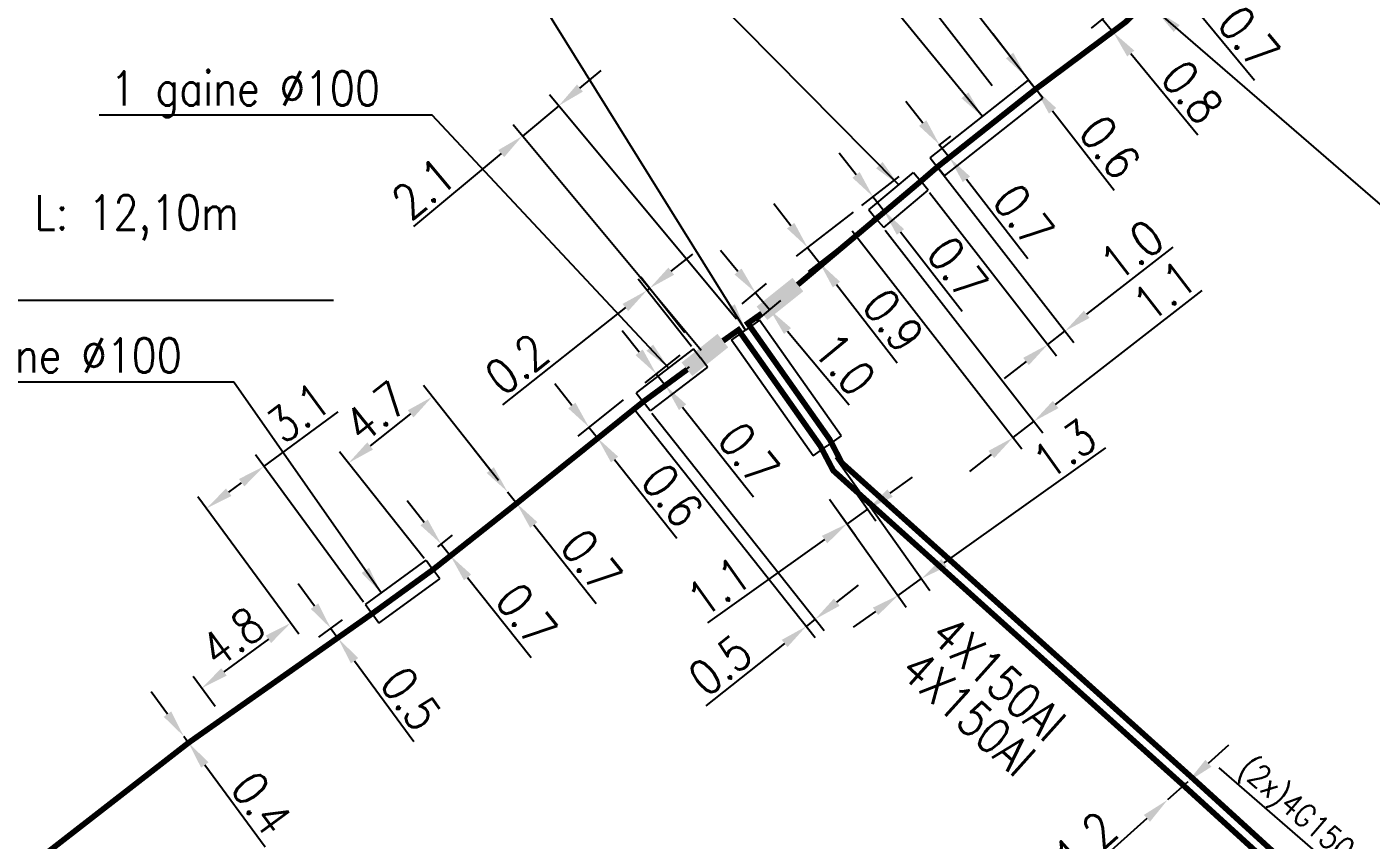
# Model space of a CAD drawing. Header units: millimetres. Extents: x 80000 to 81010, y 144000 to 145002.
# Drawn here: x 80611.1 to 80669.6, y 144615.1 to 144650.5 of the extents above; entities that cross this region are included whole.
import ezdxf
from ezdxf.enums import TextEntityAlignment as Align

# ---------------------------------------------------------------- set-up
doc = ezdxf.new("R2010")
doc.units = ezdxf.units.MM
doc.header["$PDMODE"] = 34
doc.linetypes.add('B_ST_AL', pattern=[2000, 1000, 1000])
doc.layers.get('0').update_dxf_attribs({"linetype": 'CONTINUOUS'})
doc.layers.get('Defpoints').update_dxf_attribs({"linetype": 'CONTINUOUS'})
for name, color, linetype in [('B_100', 3, 'CONTINUOUS'), ('B_300', 7, 'CONTINUOUS'), ('B_400', 7, 'CONTINUOUS')]:
    doc.layers.add(name, color=color, linetype=linetype)
doc.styles.add('M_ROMANS', font='ROMANS.shx', dxfattribs={"width": 0.75})
doc.styles.get("Standard").update_dxf_attribs({"font": 'romans.shx', "width": 0.85})
doc.dimstyles.new('ISO-25', dxfattribs={"dimtxt": 1.5, "dimasz": 1.2, "dimexe": 0.625, "dimexo": 0.625, "dimgap": 0.25, "dimtad": 1, "dimdec": 1, "dimzin": 1, "dimdsep": 46, "dimtxsty": 'Standard', "dimcen": -0.5, "dimadec": 0, "dimazin": 0, "dimtfac": 1, "dimtdec": 1, "dimtmove": 0, "dimatfit": 3, "dimfxl": 0, "dimtolj": 1, "dimarcsym": 0})
doc.dimstyles.get("Standard").update_dxf_attribs({"dimtxt": 1.5, "dimasz": 1.2, "dimexe": 0.625, "dimexo": 0.625, "dimgap": 0.25, "dimtad": 1, "dimdec": 1, "dimzin": 0, "dimdsep": 46, "dimtxsty": 'Standard', "dimcen": -0.5, "dimadec": 0, "dimazin": 0, "dimtfac": 1, "dimtdec": 1, "dimtmove": 0, "dimatfit": 3, "dimfxl": 0, "dimtolj": 1, "dimtzin": 0, "dimarcsym": 0})

# ---------------------------------------------------------------- blocks, each defined once
blk = doc.blocks.new('*D567')
at = {"layer": 'B_100', "color": 0, "linetype": 'Continuous', "lineweight": -2, "transparency": 16777216}
for p, q in [((80617.215, 144620.588), (80616.505, 144621.555)), ((80617.926, 144619.62), (80618.133, 144619.338)), ((80618.843, 144618.371), (80621.466, 144614.799))]:
    blk.add_line(p, q, dxfattribs=at)
at = {"layer": 'B_100', "color": 0, "linetype": 'Continuous', "transparency": 16777216}
for points in [[(80617.377, 144620.706), (80617.054, 144620.469), (80617.926, 144619.62)], [(80619.004, 144618.489), (80618.682, 144618.253), (80618.133, 144619.338)]]:
    blk.add_solid(points, dxfattribs=at)
at = {"layer": 'Defpoints', "color": 0, "linetype": 'Continuous', "transparency": 16777216}
for p in [(80617.926, 144619.62), (80618.133, 144619.338), (80618.133, 144619.338)]:
    blk.add_point(p, dxfattribs=at)
at = {"layer": 'B_100', "color": 0, "linetype": 'Continuous', "transparency": 16777216, "insert": (80621.316, 144616.693), "char_height": 1.5, "attachment_point": 5, "rotation": 306.28841}
blk.add_mtext('\\A1;0.4', dxfattribs=at)
blk = doc.blocks.new('*D568')
at = {"layer": 'B_100', "color": 0, "linetype": 'Continuous', "lineweight": -2, "transparency": 16777216}
for p, q in [((80622.934, 144624.073), (80622.209, 144625.06)), ((80621.612, 144623.846), (80619.677, 144622.425)), ((80619.294, 144620.919), (80618.34, 144622.219))]:
    blk.add_line(p, q, dxfattribs=at)
at = {"layer": 'B_100', "color": 0, "linetype": 'Continuous', "transparency": 16777216}
for points in [[(80621.493, 144624.007), (80621.73, 144623.684), (80622.579, 144624.556)], [(80619.559, 144622.586), (80619.796, 144622.264), (80618.71, 144621.715)]]:
    blk.add_solid(points, dxfattribs=at)
at = {"layer": 'Defpoints', "color": 0, "linetype": 'Continuous', "transparency": 16777216}
for p in [(80623.304, 144623.569), (80618.71, 144621.715), (80619.664, 144620.415)]:
    blk.add_point(p, dxfattribs=at)
at = {"layer": 'B_100', "color": 0, "linetype": 'Continuous', "transparency": 16777216, "insert": (80620.053, 144623.942), "char_height": 1.5, "attachment_point": 5, "rotation": 36.28841}
blk.add_mtext('\\A1;4.8', dxfattribs=at)
blk = doc.blocks.new('*D569')
at = {"layer": 'B_100', "color": 0, "linetype": 'Continuous', "lineweight": -2, "transparency": 16777216}
for p, q in [((80631.277, 144631.217), (80630.532, 144632.158)), ((80632.022, 144630.277), (80632.426, 144629.767)), ((80633.17, 144628.826), (80635.884, 144625.399))]:
    blk.add_line(p, q, dxfattribs=at)
at = {"layer": 'B_100', "color": 0, "linetype": 'Continuous', "transparency": 16777216}
for points in [[(80631.434, 144631.341), (80631.12, 144631.093), (80632.022, 144630.277)], [(80633.327, 144628.95), (80633.014, 144628.702), (80632.426, 144629.767)]]:
    blk.add_solid(points, dxfattribs=at)
at = {"layer": 'Defpoints', "color": 0, "linetype": 'Continuous', "transparency": 16777216}
for p in [(80632.022, 144630.277), (80632.426, 144629.767), (80632.426, 144629.767)]:
    blk.add_point(p, dxfattribs=at)
at = {"layer": 'B_100', "color": 0, "linetype": 'Continuous', "transparency": 16777216, "insert": (80635.684, 144627.263), "char_height": 1.5, "attachment_point": 5, "rotation": 308.36868}
blk.add_mtext('\\A1;0.7', dxfattribs=at)
blk = doc.blocks.new('*D570')
at = {"layer": 'B_100', "color": 0, "linetype": 'Continuous', "lineweight": -2, "transparency": 16777216}
for p, q in [((80657.17, 144651.794), (80656.406, 144652.72)), ((80657.982, 144650.909), (80657.451, 144650.471)), ((80657.934, 144650.869), (80658.411, 144650.29)), ((80658.459, 144650.33), (80657.929, 144649.892)), ((80659.175, 144649.365), (80662.091, 144645.829))]:
    blk.add_line(p, q, dxfattribs=at)
at = {"layer": 'B_100', "color": 0, "linetype": 'Continuous', "transparency": 16777216}
for points in [[(80657.324, 144651.922), (80657.016, 144651.667), (80657.934, 144650.869)], [(80659.329, 144649.492), (80659.02, 144649.237), (80658.411, 144650.29)]]:
    blk.add_solid(points, dxfattribs=at)
at = {"layer": 'Defpoints', "color": 0, "linetype": 'Continuous', "transparency": 16777216}
for p in [(80658.464, 144651.306), (80658.941, 144650.728), (80658.411, 144650.29)]:
    blk.add_point(p, dxfattribs=at)
at = {"layer": 'B_100', "color": 0, "linetype": 'Continuous', "transparency": 16777216, "insert": (80661.853, 144647.689), "char_height": 1.5, "attachment_point": 5, "rotation": 309.52476}
blk.add_mtext('\\A1;0.8', dxfattribs=at)
blk = doc.blocks.new('*D471')
at = {"layer": 'B_400', "color": 0, "linetype": 'Continuous', "lineweight": -2, "transparency": 16777216}
for p, q in [((80651.041, 144627.183), (80658.086, 144632.187)), ((80646.315, 144631.762), (80650.424, 144625.978)), ((80646.054, 144629.955), (80649.398, 144625.249)), ((80649.036, 144625.758), (80650.062, 144626.488)), ((80648.057, 144625.063), (80647.079, 144624.368))]:
    blk.add_line(p, q, dxfattribs=at)
at = {"layer": 'B_400', "color": 0, "linetype": 'Continuous', "transparency": 16777216}
for points in [[(80650.925, 144627.346), (80651.156, 144627.02), (80650.062, 144626.488)], [(80647.942, 144625.226), (80648.173, 144624.9), (80649.036, 144625.758)]]:
    blk.add_solid(points, dxfattribs=at)
at = {"layer": 'Defpoints', "color": 0, "linetype": 'Continuous', "transparency": 16777216}
for p in [(80645.953, 144632.272), (80645.692, 144630.465), (80650.062, 144626.488)]:
    blk.add_point(p, dxfattribs=at)
at = {"layer": 'B_400', "color": 0, "linetype": 'Continuous', "transparency": 16777216, "insert": (80656.288, 144632.137), "char_height": 1.5, "attachment_point": 5, "rotation": 35.39025}
blk.add_mtext('\\A1;1.3', dxfattribs=at)
blk = doc.blocks.new('*D472')
at = {"layer": 'B_400', "color": 0, "linetype": 'Continuous', "lineweight": -2, "transparency": 16777216}
for p, q in [((80635.182, 144647.858), (80636.104, 144648.626)), ((80634.26, 144647.09), (80632.675, 144645.771)), ((80641.997, 144637.796), (80633.86, 144647.571)), ((80640.459, 144636.42), (80632.275, 144646.251)), ((80631.753, 144645.003), (80627.933, 144641.823))]:
    blk.add_line(p, q, dxfattribs=at)
at = {"layer": 'B_400', "color": 0, "linetype": 'Continuous', "transparency": 16777216}
for points in [[(80635.054, 144648.012), (80635.31, 144647.704), (80634.26, 144647.09)], [(80631.625, 144645.157), (80631.881, 144644.849), (80632.675, 144645.771)]]:
    blk.add_solid(points, dxfattribs=at)
at = {"layer": 'Defpoints', "color": 0, "linetype": 'Continuous', "transparency": 16777216}
for p in [(80634.26, 144647.09), (80642.397, 144637.316), (80640.859, 144635.94)]:
    blk.add_point(p, dxfattribs=at)
at = {"layer": 'B_400', "color": 0, "linetype": 'Continuous', "transparency": 16777216, "insert": (80628.371, 144643.489), "char_height": 1.5, "attachment_point": 5, "rotation": 39.77684}
blk.add_mtext('\\A1;2.1', dxfattribs=at)
blk = doc.blocks.new('*D473')
at = {"layer": 'B_400', "color": 0, "linetype": 'Continuous', "lineweight": -2, "transparency": 16777216}
for p, q in [((80642.066, 144639.868), (80641.298, 144640.79)), ((80642.254, 144638.464), (80643.314, 144639.346)), ((80642.834, 144638.946), (80643.456, 144638.198)), ((80642.877, 144637.716), (80643.937, 144638.598)), ((80644.224, 144637.276), (80646.904, 144634.056))]:
    blk.add_line(p, q, dxfattribs=at)
at = {"layer": 'B_400', "color": 0, "linetype": 'Continuous', "transparency": 16777216}
for points in [[(80642.22, 144639.996), (80641.912, 144639.74), (80642.834, 144638.946)], [(80644.378, 144637.404), (80644.07, 144637.148), (80643.456, 144638.198)]]:
    blk.add_solid(points, dxfattribs=at)
at = {"layer": 'Defpoints', "color": 0, "linetype": 'Continuous', "transparency": 16777216}
for p in [(80641.774, 144638.064), (80643.456, 144638.198), (80642.397, 144637.316)]:
    blk.add_point(p, dxfattribs=at)
at = {"layer": 'B_400', "color": 0, "linetype": 'Continuous', "transparency": 16777216, "insert": (80646.717, 144635.844), "char_height": 1.5, "attachment_point": 5, "rotation": 309.77684}
blk.add_mtext('\\A1;1.0', dxfattribs=at)
blk = doc.blocks.new('*D475')
at = {"layer": 'B_100', "color": 0, "linetype": 'Continuous', "lineweight": -2, "transparency": 16777216}
for p, q in [((80662.556, 144618.444), (80663.45, 144619.244)), ((80661.662, 144617.643), (80660.772, 144616.846)), ((80659.878, 144616.046), (80656.758, 144613.251))]:
    blk.add_line(p, q, dxfattribs=at)
at = {"layer": 'B_100', "color": 0, "linetype": 'Continuous', "transparency": 16777216}
for points in [[(80662.423, 144618.593), (80662.689, 144618.295), (80661.662, 144617.643)], [(80659.745, 144616.195), (80660.012, 144615.897), (80660.772, 144616.846)]]:
    blk.add_solid(points, dxfattribs=at)
at = {"layer": 'Defpoints', "color": 0, "linetype": 'Continuous', "transparency": 16777216}
for p in [(80661.662, 144617.643), (80661.662, 144617.643), (80660.772, 144616.846)]:
    blk.add_point(p, dxfattribs=at)
at = {"layer": 'B_100', "color": 0, "linetype": 'Continuous', "transparency": 16777216, "insert": (80657.204, 144614.993), "char_height": 1.5, "attachment_point": 5, "rotation": 41.84696}
blk.add_mtext('\\A1;1.2', dxfattribs=at)
blk = doc.blocks.new('*D476')
at = {"layer": 'B_100', "color": 0, "linetype": 'Continuous', "lineweight": -2, "transparency": 16777216}
for p, q in [((80648.691, 144630.214), (80649.669, 144630.909)), ((80646.95, 144630.592), (80648.074, 144629.009)), ((80646.054, 144629.955), (80647.178, 144628.373)), ((80647.712, 144629.519), (80646.816, 144628.882)), ((80645.838, 144628.187), (80640.742, 144624.567))]:
    blk.add_line(p, q, dxfattribs=at)
at = {"layer": 'B_100', "color": 0, "linetype": 'Continuous', "transparency": 16777216}
for points in [[(80648.575, 144630.377), (80648.806, 144630.051), (80647.712, 144629.519)], [(80645.722, 144628.351), (80645.954, 144628.024), (80646.816, 144628.882)]]:
    blk.add_solid(points, dxfattribs=at)
at = {"layer": 'Defpoints', "color": 0, "linetype": 'Continuous', "transparency": 16777216}
for p in [(80646.588, 144631.102), (80645.692, 144630.465), (80647.712, 144629.519)]:
    blk.add_point(p, dxfattribs=at)
at = {"layer": 'B_100', "color": 0, "linetype": 'Continuous', "transparency": 16777216, "insert": (80641.233, 144626.142), "char_height": 1.5, "attachment_point": 5, "rotation": 35.39025}
blk.add_mtext('\\A1;1.1', dxfattribs=at)
blk = doc.blocks.new('B_300_03')
at = {"color": 0, "linetype": 'Continuous'}
blk.add_solid([(-1, 0.75), (-1, 0), (1, 0.75), (1, 0)], dxfattribs=at)
at = {"color": 0, "linetype": 'Continuous', "style": 'M_ROMANS', "width": 0.75, "flags": 3}
for tag, p in [('DEF_LEG', (0, -4.25)), ('DEF_COUP', (0, -6.75)), ('DEF_TYPE', (0, -9.25))]:
    blk.add_attdef(tag, text='', height=1.2, dxfattribs=at).set_placement(p, align=Align.MIDDLE)
blk = doc.blocks.new('*D1571')
at = {"layer": 'B_400', "color": 0, "linetype": 'Continuous', "lineweight": -2, "transparency": 16777216}
for p, q in [((80623.62, 144625.29), (80622.91, 144626.257)), ((80623.807, 144623.939), (80624.834, 144624.693)), ((80625.624, 144624.591), (80624.152, 144623.51)), ((80624.33, 144624.323), (80624.655, 144623.88)), ((80625.366, 144622.912), (80627.953, 144619.389))]:
    blk.add_line(p, q, dxfattribs=at)
at = {"layer": 'B_400', "color": 0, "linetype": 'Continuous', "transparency": 16777216}
for points in [[(80623.781, 144625.408), (80623.459, 144625.172), (80624.33, 144624.323)], [(80625.527, 144623.031), (80625.205, 144622.794), (80624.655, 144623.88)]]:
    blk.add_solid(points, dxfattribs=at)
at = {"layer": 'Defpoints', "color": 0, "linetype": 'Continuous', "transparency": 16777216}
for p in [(80626.128, 144624.961), (80624.655, 144623.88), (80623.304, 144623.569)]:
    blk.add_point(p, dxfattribs=at)
at = {"layer": 'B_400', "color": 0, "linetype": 'Continuous', "transparency": 16777216, "insert": (80627.82, 144621.259), "char_height": 1.5, "attachment_point": 5, "rotation": 306.28841}
blk.add_mtext('\\A1;0.5', dxfattribs=at)
blk = doc.blocks.new('*D1572')
at = {"layer": 'B_400', "color": 0, "linetype": 'Continuous', "lineweight": -2, "transparency": 16777216}
for p, q in [((80621.415, 144631.379), (80624.645, 144633.751)), ((80625.758, 144625.464), (80621.045, 144631.883)), ((80619.883, 144630.255), (80620.447, 144630.669)), ((80622.934, 144624.073), (80618.546, 144630.048))]:
    blk.add_line(p, q, dxfattribs=at)
at = {"layer": 'B_400', "color": 0, "linetype": 'Continuous', "transparency": 16777216}
for points in [[(80620.329, 144630.83), (80620.566, 144630.508), (80621.415, 144631.379)], [(80619.765, 144630.416), (80620.002, 144630.094), (80618.916, 144629.545)]]:
    blk.add_solid(points, dxfattribs=at)
at = {"layer": 'Defpoints', "color": 0, "linetype": 'Continuous', "transparency": 16777216}
for p in [(80621.415, 144631.379), (80626.128, 144624.961), (80623.304, 144623.569)]:
    blk.add_point(p, dxfattribs=at)
at = {"layer": 'B_400', "color": 0, "linetype": 'Continuous', "transparency": 16777216, "insert": (80622.921, 144633.726), "char_height": 1.5, "attachment_point": 5, "rotation": 36.28841}
blk.add_mtext('\\A1;3.1', dxfattribs=at)
blk = doc.blocks.new('*D1573')
at = {"layer": 'B_400', "color": 0, "linetype": 'Continuous', "lineweight": -2, "transparency": 16777216}
for p, q in [((80631.634, 144630.767), (80628.361, 144634.901)), ((80627.808, 144633.666), (80626.044, 144632.269)), ((80628.392, 144627.371), (80624.715, 144632.015))]:
    blk.add_line(p, q, dxfattribs=at)
at = {"layer": 'B_400', "color": 0, "linetype": 'Continuous', "transparency": 16777216}
for points in [[(80627.684, 144633.823), (80627.932, 144633.509), (80628.749, 144634.411)], [(80625.92, 144632.426), (80626.168, 144632.113), (80625.103, 144631.525)]]:
    blk.add_solid(points, dxfattribs=at)
at = {"layer": 'Defpoints', "color": 0, "linetype": 'Continuous', "transparency": 16777216}
for p in [(80625.103, 144631.525), (80632.022, 144630.277), (80628.78, 144626.881)]:
    blk.add_point(p, dxfattribs=at)
at = {"layer": 'B_400', "color": 0, "linetype": 'Continuous', "transparency": 16777216, "insert": (80626.305, 144633.752), "char_height": 1.5, "attachment_point": 5, "rotation": 38.36868}
blk.add_mtext('\\A1;4.7', dxfattribs=at)
blk = doc.blocks.new('*D1574')
at = {"layer": 'B_400', "color": 0, "linetype": 'Continuous', "lineweight": -2, "transparency": 16777216}
for p, q in [((80628.395, 144628.936), (80627.65, 144629.877)), ((80628.985, 144627.873), (80629.63, 144628.383)), ((80629.14, 144627.995), (80629.543, 144627.485)), ((80629.27, 144627.269), (80630.033, 144627.873)), ((80630.288, 144626.544), (80633.056, 144623.047))]:
    blk.add_line(p, q, dxfattribs=at)
at = {"layer": 'B_400', "color": 0, "linetype": 'Continuous', "transparency": 16777216}
for points in [[(80628.552, 144629.06), (80628.238, 144628.811), (80629.14, 144627.995)], [(80630.445, 144626.668), (80630.131, 144626.42), (80629.543, 144627.485)]]:
    blk.add_solid(points, dxfattribs=at)
at = {"layer": 'Defpoints', "color": 0, "linetype": 'Continuous', "transparency": 16777216}
for p in [(80628.495, 144627.485), (80629.543, 144627.485), (80628.78, 144626.881)]:
    blk.add_point(p, dxfattribs=at)
at = {"layer": 'B_400', "color": 0, "linetype": 'Continuous', "transparency": 16777216, "insert": (80632.856, 144624.911), "char_height": 1.5, "attachment_point": 5, "rotation": 308.36428}
blk.add_mtext('\\A1;0.7', dxfattribs=at)
blk = doc.blocks.new('*D1575')
at = {"layer": 'B_400', "color": 0, "linetype": 'Continuous', "lineweight": -2, "transparency": 16777216}
for p, q in [((80634.829, 144634.029), (80634.084, 144634.97)), ((80637.069, 144634.272), (80635.084, 144632.7)), ((80637.44, 144633.801), (80635.456, 144632.23)), ((80635.574, 144633.088), (80635.946, 144632.618)), ((80636.691, 144631.677), (80639.405, 144628.25))]:
    blk.add_line(p, q, dxfattribs=at)
at = {"layer": 'B_400', "color": 0, "linetype": 'Continuous', "transparency": 16777216}
for points in [[(80634.986, 144634.153), (80634.672, 144633.905), (80635.574, 144633.088)], [(80636.848, 144631.801), (80636.534, 144631.553), (80635.946, 144632.618)]]:
    blk.add_solid(points, dxfattribs=at)
at = {"layer": 'Defpoints', "color": 0, "linetype": 'Continuous', "transparency": 16777216}
for p in [(80637.559, 144634.66), (80637.93, 144634.189), (80635.946, 144632.618)]:
    blk.add_point(p, dxfattribs=at)
at = {"layer": 'B_400', "color": 0, "linetype": 'Continuous', "transparency": 16777216, "insert": (80639.204, 144630.114), "char_height": 1.5, "attachment_point": 5, "rotation": 308.37179}
blk.add_mtext('\\A1;0.6', dxfattribs=at)
blk = doc.blocks.new('*D1576')
at = {"layer": 'B_400', "color": 0, "linetype": 'Continuous', "lineweight": -2, "transparency": 16777216}
for p, q in [((80637.555, 144633.86), (80645.425, 144623.92)), ((80638.318, 144633.699), (80645.816, 144624.229)), ((80646.369, 144625.464), (80647.309, 144626.209)), ((80645.428, 144624.719), (80645.037, 144624.41)), ((80644.097, 144623.665), (80640.669, 144620.952))]:
    blk.add_line(p, q, dxfattribs=at)
at = {"layer": 'B_400', "color": 0, "linetype": 'Continuous', "transparency": 16777216}
for points in [[(80646.244, 144625.621), (80646.493, 144625.307), (80645.428, 144624.719)], [(80643.972, 144623.822), (80644.221, 144623.508), (80645.037, 144624.41)]]:
    blk.add_solid(points, dxfattribs=at)
at = {"layer": 'Defpoints', "color": 0, "linetype": 'Continuous', "transparency": 16777216}
for p in [(80637.167, 144634.35), (80637.93, 144634.189), (80645.428, 144624.719)]:
    blk.add_point(p, dxfattribs=at)
at = {"layer": 'B_400', "color": 0, "linetype": 'Continuous', "transparency": 16777216, "insert": (80641.292, 144622.72), "char_height": 1.5, "attachment_point": 5, "rotation": 38.37179}
blk.add_mtext('\\A1;0.5', dxfattribs=at)
blk = doc.blocks.new('*D1577')
at = {"layer": 'B_400', "color": 0, "linetype": 'Continuous', "lineweight": -2, "transparency": 16777216}
for p, q in [((80639.16, 144639.883), (80640.1, 144640.628)), ((80640.042, 144636.594), (80637.713, 144639.535)), ((80639.756, 144637.197), (80637.831, 144639.628)), ((80638.219, 144639.138), (80638.101, 144639.045)), ((80637.16, 144638.3), (80631.814, 144634.066))]:
    blk.add_line(p, q, dxfattribs=at)
at = {"layer": 'B_400', "color": 0, "linetype": 'Continuous', "transparency": 16777216}
for points in [[(80639.036, 144640.039), (80639.284, 144639.726), (80638.219, 144639.138)], [(80637.036, 144638.456), (80637.285, 144638.143), (80638.101, 144639.045)]]:
    blk.add_solid(points, dxfattribs=at)
at = {"layer": 'Defpoints', "color": 0, "linetype": 'Continuous', "transparency": 16777216}
for p in [(80638.101, 144639.045), (80640.144, 144636.707), (80640.43, 144636.104)]:
    blk.add_point(p, dxfattribs=at)
at = {"layer": 'B_400', "color": 0, "linetype": 'Continuous', "transparency": 16777216, "insert": (80632.436, 144635.835), "char_height": 1.5, "attachment_point": 5, "rotation": 38.37179}
blk.add_mtext('\\A1;0.2', dxfattribs=at)
blk = doc.blocks.new('*D1578')
at = {"layer": 'B_400', "color": 0, "linetype": 'Continuous', "lineweight": -2, "transparency": 16777216}
for p, q in [((80637.759, 144636.349), (80637.014, 144637.29)), ((80639.536, 144636.226), (80638.014, 144635.02)), ((80639.94, 144635.716), (80638.417, 144634.511)), ((80638.504, 144635.408), (80638.907, 144634.899)), ((80639.652, 144633.958), (80642.743, 144630.055))]:
    blk.add_line(p, q, dxfattribs=at)
at = {"layer": 'B_400', "color": 0, "linetype": 'Continuous', "transparency": 16777216}
for points in [[(80637.916, 144636.473), (80637.602, 144636.225), (80638.504, 144635.408)], [(80639.809, 144634.082), (80639.495, 144633.834), (80638.907, 144634.899)]]:
    blk.add_solid(points, dxfattribs=at)
at = {"layer": 'Defpoints', "color": 0, "linetype": 'Continuous', "transparency": 16777216}
for p in [(80640.026, 144636.614), (80640.43, 144636.104), (80638.907, 144634.899)]:
    blk.add_point(p, dxfattribs=at)
at = {"layer": 'B_400', "color": 0, "linetype": 'Continuous', "transparency": 16777216, "insert": (80642.542, 144631.919), "char_height": 1.5, "attachment_point": 5, "rotation": 308.37179}
blk.add_mtext('\\A1;0.7', dxfattribs=at)
blk = doc.blocks.new('*D1579')
at = {"layer": 'B_400', "color": 0, "linetype": 'Continuous', "lineweight": -2, "transparency": 16777216}
for p, q in [((80644.361, 144641.864), (80643.624, 144642.812)), ((80647.076, 144642.455), (80644.604, 144640.533)), ((80647.598, 144641.784), (80645.125, 144639.862)), ((80645.097, 144640.917), (80645.619, 144640.246)), ((80646.355, 144639.298), (80649.001, 144635.895))]:
    blk.add_line(p, q, dxfattribs=at)
at = {"layer": 'B_400', "color": 0, "linetype": 'Continuous', "transparency": 16777216}
for points in [[(80644.519, 144641.987), (80644.203, 144641.742), (80645.097, 144640.917)], [(80646.513, 144639.421), (80646.197, 144639.176), (80645.619, 144640.246)]]:
    blk.add_solid(points, dxfattribs=at)
at = {"layer": 'Defpoints', "color": 0, "linetype": 'Continuous', "transparency": 16777216}
for p in [(80647.57, 144642.839), (80648.091, 144642.168), (80645.619, 144640.246)]:
    blk.add_point(p, dxfattribs=at)
at = {"layer": 'B_400', "color": 0, "linetype": 'Continuous', "transparency": 16777216, "insert": (80648.836, 144637.737), "char_height": 1.5, "attachment_point": 5, "rotation": 307.85623}
blk.add_mtext('\\A1;0.9', dxfattribs=at)
blk = doc.blocks.new('*D1580')
at = {"layer": 'B_400', "color": 0, "linetype": 'Continuous', "lineweight": -2, "transparency": 16777216}
for p, q in [((80647.208, 144644.077), (80646.472, 144645.025)), ((80649.075, 144644.008), (80647.451, 144642.746)), ((80649.535, 144643.416), (80647.911, 144642.154)), ((80647.945, 144643.13), (80648.405, 144642.538)), ((80649.141, 144641.59), (80651.824, 144638.139))]:
    blk.add_line(p, q, dxfattribs=at)
at = {"layer": 'B_400', "color": 0, "linetype": 'Continuous', "transparency": 16777216}
for points in [[(80647.366, 144644.2), (80647.05, 144643.955), (80647.945, 144643.13)], [(80649.299, 144641.713), (80648.983, 144641.468), (80648.405, 144642.538)]]:
    blk.add_solid(points, dxfattribs=at)
at = {"layer": 'Defpoints', "color": 0, "linetype": 'Continuous', "transparency": 16777216}
for p in [(80649.568, 144644.392), (80650.028, 144643.8), (80647.945, 144643.13)]:
    blk.add_point(p, dxfattribs=at)
at = {"layer": 'B_400', "color": 0, "linetype": 'Continuous', "transparency": 16777216, "insert": (80651.64, 144640.005), "char_height": 1.5, "attachment_point": 5, "rotation": 307.85623}
blk.add_mtext('\\A1;0.7', dxfattribs=at)
blk = doc.blocks.new('*D1581')
at = {"layer": 'B_400', "color": 0, "linetype": 'Continuous', "lineweight": -2, "transparency": 16777216}
for p, q in [((80647.045, 144641.64), (80654.429, 144632.139)), ((80648.475, 144641.674), (80655.337, 144632.845)), ((80655.901, 144634.075), (80662.291, 144639.041)), ((80654.046, 144632.633), (80654.954, 144633.339)), ((80653.098, 144631.896), (80652.151, 144631.16))]:
    blk.add_line(p, q, dxfattribs=at)
at = {"layer": 'B_400', "color": 0, "linetype": 'Continuous', "transparency": 16777216}
for points in [[(80655.779, 144634.233), (80656.024, 144633.917), (80654.954, 144633.339)], [(80652.976, 144632.054), (80653.221, 144631.738), (80654.046, 144632.633)]]:
    blk.add_solid(points, dxfattribs=at)
at = {"layer": 'Defpoints', "color": 0, "linetype": 'Continuous', "transparency": 16777216}
for p in [(80646.662, 144642.133), (80648.091, 144642.168), (80654.954, 144633.339)]:
    blk.add_point(p, dxfattribs=at)
at = {"layer": 'B_400', "color": 0, "linetype": 'Continuous', "transparency": 16777216, "insert": (80660.641, 144639.025), "char_height": 1.5, "attachment_point": 5, "rotation": 37.85623}
blk.add_mtext('\\A1;1.1', dxfattribs=at)
blk = doc.blocks.new('*D1582')
at = {"layer": 'B_400', "color": 0, "linetype": 'Continuous', "lineweight": -2, "transparency": 16777216}
for p, q in [((80650.702, 144644.481), (80656.692, 144636.774)), ((80650.412, 144643.306), (80655.942, 144636.191)), ((80657.256, 144638.004), (80661.016, 144640.926)), ((80655.559, 144636.685), (80656.309, 144637.268)), ((80654.611, 144635.948), (80653.664, 144635.212))]:
    blk.add_line(p, q, dxfattribs=at)
at = {"layer": 'B_400', "color": 0, "linetype": 'Continuous', "transparency": 16777216}
for points in [[(80657.133, 144638.162), (80657.379, 144637.846), (80656.309, 144637.268)], [(80654.488, 144636.106), (80654.734, 144635.79), (80655.559, 144636.685)]]:
    blk.add_solid(points, dxfattribs=at)
at = {"layer": 'Defpoints', "color": 0, "linetype": 'Continuous', "transparency": 16777216}
for p in [(80650.318, 144644.975), (80650.028, 144643.8), (80655.559, 144636.685)]:
    blk.add_point(p, dxfattribs=at)
at = {"layer": 'B_400', "color": 0, "linetype": 'Continuous', "transparency": 16777216, "insert": (80659.222, 144640.799), "char_height": 1.5, "attachment_point": 5, "rotation": 37.85623}
blk.add_mtext('\\A1;1.0', dxfattribs=at)
blk = doc.blocks.new('*D1587')
at = {"layer": 'B_400', "color": 0, "linetype": 'Continuous', "lineweight": -2, "transparency": 16777216}
for p, q in [((80659.804, 144653.968), (80659.04, 144654.893)), ((80659.987, 144652.563), (80661.05, 144653.44)), ((80660.567, 144653.042), (80661.013, 144652.502)), ((80660.934, 144652.437), (80661.495, 144652.9)), ((80661.777, 144651.576), (80664.559, 144648.204))]:
    blk.add_line(p, q, dxfattribs=at)
at = {"layer": 'B_400', "color": 0, "linetype": 'Continuous', "transparency": 16777216}
for points in [[(80659.958, 144654.095), (80659.649, 144653.84), (80660.567, 144653.042)], [(80661.931, 144651.704), (80661.622, 144651.449), (80661.013, 144652.502)]]:
    blk.add_solid(points, dxfattribs=at)
at = {"layer": 'Defpoints', "color": 0, "linetype": 'Continuous', "transparency": 16777216}
for p in [(80661.013, 144652.502), (80659.505, 144652.166), (80660.452, 144652.039)]:
    blk.add_point(p, dxfattribs=at)
at = {"layer": 'B_400', "color": 0, "linetype": 'Continuous', "transparency": 16777216, "insert": (80664.321, 144650.064), "char_height": 1.5, "attachment_point": 5, "rotation": 309.52476}
blk.add_mtext('\\A1;0.7', dxfattribs=at)
blk = doc.blocks.new('*D1590')
at = {"layer": 'B_400', "color": 0, "linetype": 'Continuous', "lineweight": -2, "transparency": 16777216}
for p, q in [((80650.111, 144646.334), (80649.375, 144647.281)), ((80650.812, 144645.358), (80651.341, 144645.77)), ((80650.847, 144645.386), (80651.277, 144644.834)), ((80651.241, 144644.806), (80651.77, 144645.217)), ((80652.013, 144643.886), (80654.696, 144640.435))]:
    blk.add_line(p, q, dxfattribs=at)
at = {"layer": 'B_400', "color": 0, "linetype": 'Continuous', "transparency": 16777216}
for points in [[(80650.269, 144646.456), (80649.953, 144646.211), (80650.847, 144645.386)], [(80652.171, 144644.009), (80651.855, 144643.763), (80651.277, 144644.834)]]:
    blk.add_solid(points, dxfattribs=at)
at = {"layer": 'Defpoints', "color": 0, "linetype": 'Continuous', "transparency": 16777216}
for p in [(80650.318, 144644.975), (80651.277, 144644.834), (80650.748, 144644.422)]:
    blk.add_point(p, dxfattribs=at)
at = {"layer": 'B_400', "color": 0, "linetype": 'Continuous', "transparency": 16777216, "insert": (80654.513, 144642.3), "char_height": 1.5, "attachment_point": 5, "rotation": 307.85682}
blk.add_mtext('\\A1;0.7', dxfattribs=at)
blk = doc.blocks.new('*D1591')
at = {"layer": 'B_400', "color": 0, "linetype": 'Continuous', "lineweight": -2, "transparency": 16777216}
for p, q in [((80648.83, 144657.75), (80649.777, 144658.486)), ((80647.882, 144657.013), (80646.777, 144656.154)), ((80654.648, 144648.309), (80647.499, 144657.507)), ((80653.144, 144647.963), (80646.393, 144656.648)), ((80645.829, 144655.418), (80641.256, 144651.863))]:
    blk.add_line(p, q, dxfattribs=at)
at = {"layer": 'B_400', "color": 0, "linetype": 'Continuous', "transparency": 16777216}
for points in [[(80648.707, 144657.908), (80648.952, 144657.592), (80647.882, 144657.013)], [(80645.707, 144655.576), (80645.952, 144655.26), (80646.777, 144656.154)]]:
    blk.add_solid(points, dxfattribs=at)
at = {"layer": 'Defpoints', "color": 0, "linetype": 'Continuous', "transparency": 16777216}
for p in [(80647.882, 144657.013), (80655.032, 144647.815), (80653.527, 144647.469)]:
    blk.add_point(p, dxfattribs=at)
at = {"layer": 'B_400', "color": 0, "linetype": 'Continuous', "transparency": 16777216, "insert": (80641.846, 144653.589), "char_height": 1.5, "attachment_point": 5, "rotation": 37.857}
blk.add_mtext('\\A1;1.4', dxfattribs=at)
blk = doc.blocks.new('*D1592')
at = {"layer": 'B_400', "color": 0, "linetype": 'Continuous', "lineweight": -2, "transparency": 16777216}
for p, q in [((80653.896, 144649.276), (80653.16, 144650.223)), ((80654.633, 144648.328), (80655.032, 144647.815)), ((80654.139, 144647.945), (80654.139, 144647.945)), ((80655.768, 144646.868), (80658.451, 144643.416))]:
    blk.add_line(p, q, dxfattribs=at)
at = {"layer": 'B_400', "color": 0, "linetype": 'Continuous', "transparency": 16777216}
for points in [[(80654.054, 144649.399), (80653.738, 144649.153), (80654.633, 144648.328)], [(80655.926, 144646.991), (80655.61, 144646.745), (80655.032, 144647.815)]]:
    blk.add_solid(points, dxfattribs=at)
at = {"layer": 'Defpoints', "color": 0, "linetype": 'Continuous', "transparency": 16777216}
for p in [(80654.633, 144648.328), (80655.032, 144647.815), (80655.032, 144647.815)]:
    blk.add_point(p, dxfattribs=at)
at = {"layer": 'B_400', "color": 0, "linetype": 'Continuous', "transparency": 16777216, "insert": (80658.267, 144645.282), "char_height": 1.5, "attachment_point": 5, "rotation": 307.857}
blk.add_mtext('\\A1;0.6', dxfattribs=at)

msp = doc.modelspace()

# ---------------------------------------------------------------- linework, layer by layer
at = {"layer": 'B_100', "color": 7, "linetype": 'CONTINUOUS'}
for p, q in [((80647.769, 144642.55), (80649.706, 144644.182)), ((80649.706, 144644.182), (80650.028, 144643.8)), ((80650.351, 144643.417), (80650.028, 144643.8)), ((80648.414, 144641.785), (80650.351, 144643.417)), ((80647.769, 144642.55), (80648.091, 144642.168)), ((80648.414, 144641.785), (80648.091, 144642.168))]:
    msp.add_line(p, q, dxfattribs=at)
at = {"layer": 'B_100', "linetype": 'B_ST_AL', "const_width": 0.25, "flags": 128}
for points in [[(80707.213, 144691.045), (80708.113, 144690.18, -0.409147), (80708.122, 144689.619), (80706.128, 144687.524), (80703.841, 144685.415), (80698.866, 144680.855), (80696.004, 144678.06), (80691.245, 144673.291), (80686.802, 144670.268), (80683.075, 144667.815), (80678.18, 144664.234), (80672.88, 144661.202), (80669.163, 144658.867), (80665.113, 144655.82), (80664.233, 144655.159), (80660.452, 144652.039), (80659.449, 144651.212), (80658.941, 144650.728), (80655.032, 144647.815), (80650.748, 144644.422), (80650.028, 144643.8), (80648.091, 144642.168), (80644.667, 144639.291), (80644.667, 144639.291)], [(80639.851, 144635.6), (80639.851, 144635.6), (80637.93, 144634.189), (80632.426, 144629.767), (80628.78, 144626.881), (80626.128, 144624.961), (80618.133, 144619.338), (80608.912, 144612.174), (80605.754, 144609.992), (80604.825, 144609.232), (80603.047, 144608.086), (80599.125, 144605.137, 0.412977), (80599.061, 144604.576), (80603.25, 144599.227), (80603.25, 144599.227)]]:
    msp.add_lwpolyline(points, format="xyb", dxfattribs=at)
at = {"layer": 'B_100', "linetype": 'B_ST_AL'}
for points in [[(80679.748, 144609.491, 0.25, 0.25, 0), (80675.835, 144604.997, 0.25, 0.25, 0), (80670.606, 144609.827, 0.25, 0.25, 0), (80661.83, 144617.829, 0.25, 0.25, 0), (80646.588, 144631.533, 0.25, 0.25, 0), (80646.055, 144632.562, 0.25, 0.25, 0), (80642.494, 144637.612, 0.25, 0.25, 0), (80643.104, 144638.043, 0, 0, 0)], [(80680.12, 144609.157, 0.25, 0.25, 0), (80675.942, 144604.358, 0.25, 0.25, 0), (80670.268, 144609.459, 0.25, 0.25, 0), (80661.494, 144617.458, 0.25, 0.25, 0), (80646.216, 144631.194, 0.25, 0.25, 0), (80645.654, 144632.263, 0.25, 0.25, 0), (80642.087, 144637.322, 0.25, 0.25, 0), (80641.414, 144636.848, 0, 0, 0)]]:
    msp.add_lwpolyline(points, format="xyseb", dxfattribs=at)
at = {"layer": 'B_400', "color": 7, "linetype": 'CONTINUOUS'}
for p, q in [((80650.438, 144644.814), (80654.721, 144648.207)), ((80654.721, 144648.207), (80655.032, 144647.815)), ((80655.342, 144647.423), (80655.032, 144647.815)), ((80651.058, 144644.03), (80655.342, 144647.423)), ((80650.438, 144644.814), (80650.748, 144644.422)), ((80651.058, 144644.03), (80650.748, 144644.422)), ((80643.01, 144637.748), (80642.397, 144637.316)), ((80646.566, 144632.704), (80643.01, 144637.748)), ((80641.784, 144636.884), (80642.397, 144637.316)), ((80640.126, 144636.501), (80637.626, 144634.585)), ((80640.126, 144636.501), (80640.43, 144636.104)), ((80645.34, 144631.84), (80641.784, 144636.884)), ((80640.734, 144635.707), (80640.43, 144636.104)), ((80640.734, 144635.707), (80638.234, 144633.792)), ((80637.626, 144634.585), (80637.93, 144634.189)), ((80638.234, 144633.792), (80637.93, 144634.189)), ((80646.566, 144632.704), (80645.953, 144632.272)), ((80645.34, 144631.84), (80645.953, 144632.272)), ((80625.835, 144625.366), (80628.486, 144627.286)), ((80628.486, 144627.286), (80628.78, 144626.881)), ((80629.073, 144626.476), (80628.78, 144626.881)), ((80626.421, 144624.556), (80629.073, 144626.476)), ((80625.835, 144625.366), (80626.128, 144624.961)), ((80626.421, 144624.556), (80626.128, 144624.961))]:
    msp.add_line(p, q, dxfattribs=at)
at = {"layer": 'B_400', "linetype": 'Continuous', "flags": 128}
msp.add_lwpolyline([(80642.506, 144637.595), (80646.062, 144632.551)], dxfattribs=at)

# ---------------------------------------------------------------- block references
at = {"layer": 'B_300', "rotation": 38.602843123075}
for p in [(80644.127, 144638.38), (80640.859, 144635.94)]:
    msp.add_blockref('B_300_03', p, dxfattribs=at)

# ---------------------------------------------------------------- texts
at = {"layer": 'B_100', "linetype": 'Continuous', "width": 0.85}
for p in [(80653.417, 144622.155), (80652.097, 144620.624)]:
    msp.add_text('4X150Al', height=1.5, rotation=318.02701, dxfattribs=at).set_placement(p, align=Align.MIDDLE)
at = {"layer": 'B_100', "linetype": 'Continuous', "insert": (80668.871, 144613.247), "char_height": 1, "attachment_point": 9, "rotation": 319.07266}
msp.add_mtext('\\A1;(2x)4G150Al', dxfattribs=at)
at = {"layer": 'B_400', "linetype": 'Continuous', "char_height": 1.5}
for s, insert, attachment_point in [('1 gaine %%C100', (80626.475, 144646.595), 9), ('Gaines existantes L: 12,10m\\PVoir plan T147', (80595.52, 144643.188), 1), ('1 gaine %%C100', (80617.841, 144634.964), 9)]:
    msp.add_mtext(s, dxfattribs=dict(at, insert=insert, attachment_point=attachment_point))

# ---------------------------------------------------------------- dimensions: what is measured, and where the dimension line sits
at = {"layer": 'B_100', "linetype": 'Continuous'}
dim = msp.add_linear_dim(base=(80658.411, 144650.29), p1=(80658.464, 144651.306), p2=(80658.941, 144650.728), angle=309.52476, text='0.8', dimstyle='Standard', dxfattribs=at)
dim.commit()
dim.dimension.update_dxf_attribs({"geometry": '*D570', "text_midpoint": (80661.082, 144647.053), "dimtype": 160})
for base, p1, p2, angle, text, picture, middle in [((80632.426, 144629.767), (80632.022, 144630.277), (80632.426, 144629.767), 308.36868, '0.7', '*D569', (80635.684, 144627.263)), ((80618.71, 144621.715), (80623.304, 144623.569), (80619.664, 144620.415), 36.28841, '4.8', '*D568', (80620.053, 144623.942)), ((80618.133, 144619.338), (80617.926, 144619.62), (80618.133, 144619.338), 306.28841, '0.4', '*D567', (80621.316, 144616.693))]:
    dim = msp.add_linear_dim(base=base, p1=p1, p2=p2, angle=angle, text=text, dimstyle='Standard', dxfattribs=at)
    dim.commit()
    dim.dimension.update_dxf_attribs({"geometry": picture, "text_midpoint": middle})
for base, p1, p2, angle, picture, middle in [((80647.712, 144629.519), (80645.692, 144630.465), (80646.588, 144631.102), 215.39025, '*D476', (80641.812, 144625.327)), ((80661.662, 144617.643), (80660.772, 144616.846), (80661.662, 144617.643), 221.84696, '*D475', (80657.871, 144614.248))]:
    dim = msp.add_linear_dim(base=base, p1=p1, p2=p2, angle=angle, dimstyle='ISO-25', dxfattribs=at)
    dim.commit()
    dim.dimension.update_dxf_attribs({"geometry": picture, "text_midpoint": middle, "dimtype": 160})
at = {"layer": 'B_400', "linetype": 'Continuous'}
for base, p1, p2, angle, dimstyle, picture, middle in [((80647.882, 144657.013), (80653.527, 144647.469), (80655.032, 144647.815), 37.857, 'Standard', '*D1591', (80642.46, 144652.799)), ((80661.013, 144652.502), (80659.505, 144652.166), (80660.452, 144652.039), 309.52476, 'Standard', '*D1587', (80663.549, 144649.428)), ((80634.26, 144647.09), (80640.859, 144635.94), (80642.397, 144637.316), 39.77684, 'ISO-25', '*D472', (80629.011, 144642.721)), ((80651.277, 144644.834), (80650.318, 144644.975), (80650.748, 144644.422), 307.85682, 'Standard', '*D1590', (80653.723, 144641.687)), ((80647.945, 144643.13), (80650.028, 144643.8), (80649.568, 144644.392), 307.85623, 'Standard', '*D1580', (80650.851, 144639.391)), ((80655.559, 144636.685), (80650.318, 144644.975), (80650.028, 144643.8), 37.85623, 'Standard', '*D1582', (80659.835, 144640.009)), ((80645.6189, 144640.2458), (80647.5698, 144642.8387), (80648.0915, 144642.1676), 307.85623, 'Standard', '*D1579', (80648.0462, 144637.1228)), ((80654.954, 144633.339), (80646.662, 144642.133), (80648.091, 144642.168), 37.85623, 'Standard', '*D1581', (80661.254, 144638.236)), ((80638.101, 144639.045), (80640.144, 144636.707), (80640.43, 144636.104), 38.37179, 'Standard', '*D1577', (80633.057, 144635.051)), ((80643.456, 144638.198), (80641.774, 144638.064), (80642.397, 144637.316), 129.77684, 'ISO-25', '*D473', (80645.948, 144635.205)), ((80638.907, 144634.899), (80640.026, 144636.614), (80640.43, 144636.104), 308.37179, 'Standard', '*D1578', (80641.758, 144631.298)), ((80621.415, 144631.379), (80623.304, 144623.569), (80626.128, 144624.961), 36.28841, 'Standard', '*D1572', (80623.513, 144632.92)), ((80625.1031, 144631.5246), (80632.0221, 144630.2765), (80628.7796, 144626.8808), 38.36868, 'Standard', '*D1573', (80626.926, 144632.9677)), ((80635.946, 144632.618), (80637.559, 144634.66), (80637.93, 144634.189), 308.37179, 'Standard', '*D1575', (80638.42, 144629.493)), ((80645.428, 144624.719), (80637.167, 144634.35), (80637.93, 144634.189), 38.37179, 'Standard', '*D1576', (80641.913, 144621.936)), ((80650.062, 144626.488), (80645.692, 144630.465), (80645.953, 144632.272), 215.39025, 'ISO-25', '*D471', (80656.867, 144631.322)), ((80629.543, 144627.485), (80628.495, 144627.485), (80628.78, 144626.881), 308.36428, 'Standard', '*D1574', (80632.072, 144624.29)), ((80624.655, 144623.88), (80623.304, 144623.569), (80626.128, 144624.961), 306.28841, 'Standard', '*D1571', (80627.014, 144620.667))]:
    dim = msp.add_linear_dim(base=base, p1=p1, p2=p2, angle=angle, dimstyle=dimstyle, dxfattribs=at)
    dim.commit()
    dim.dimension.update_dxf_attribs({"geometry": picture, "text_midpoint": middle, "dimtype": 160})
dim = msp.add_linear_dim(base=(80655.032, 144647.815), p1=(80654.633, 144648.328), p2=(80655.032, 144647.815), angle=307.857, dimstyle='Standard', dxfattribs=at)
dim.commit()
dim.dimension.update_dxf_attribs({"geometry": '*D1592', "text_midpoint": (80658.267, 144645.282)})

# ---------------------------------------------------------------- leaders
at = {"layer": 'B_100', "linetype": 'Continuous', "annotation_type": 0, "has_hookline": 1, "hookline_direction": 1, "text_width": 7.448, "horizontal_direction": (0.755541, -0.655101, 0)}
msp.add_leader([(80674.204, 144609.755), (80668.838, 144613.208)], dimstyle='Standard', override={"dimasz": 1, "dimgap": 0.25, "dimtad": 1, "dimfxl": 1.25}, dxfattribs=at)
at = {"layer": 'B_400', "linetype": 'Continuous', "annotation_type": 0, "has_hookline": 1}
for points, dimstyle, override, hookline_direction, text_width in [([(80652.71, 144646.614), (80639.241, 144663.114), (80638.041, 144663.114)], 'Standard', {"dimfxl": 1.25}, 1, 6.982), ([(80649.067, 144643.644), (80633.406, 144659.503), (80632.206, 144659.503)], 'Standard', {"dimfxl": 1.25}, 1, 13.054), ([(80642.397, 144637.316), (80633.576, 144651.476), (80632.376, 144651.476)], 'ISO-25', {"dimgap": 0.25, "dimtad": 1}, 1, 19.186), ([(80660.269, 144651.24), (80672.459, 144640.688), (80673.659, 144640.688)], 'Standard', {"dimfxl": 1.25}, 0, 6.982), ([(80639.043, 144635.671), (80628.748, 144646.677), (80627.548, 144646.677)], 'Standard', {"dimfxl": 1.25}, 1, 13.054), ([(80562.387, 144646.274), (80596.147, 144638.626)], 'Standard', {"dimgap": 0.25, "dimtad": 1}, 0, 28.05), ([(80626.523, 144625.864), (80620.114, 144635.046), (80618.914, 144635.046)], 'Standard', {"dimfxl": 1.25}, 1, 13.054)]:
    msp.add_leader(points, dimstyle=dimstyle, override=override, dxfattribs=dict(at, hookline_direction=hookline_direction, text_width=text_width))

doc.saveas('drawing.dxf')
